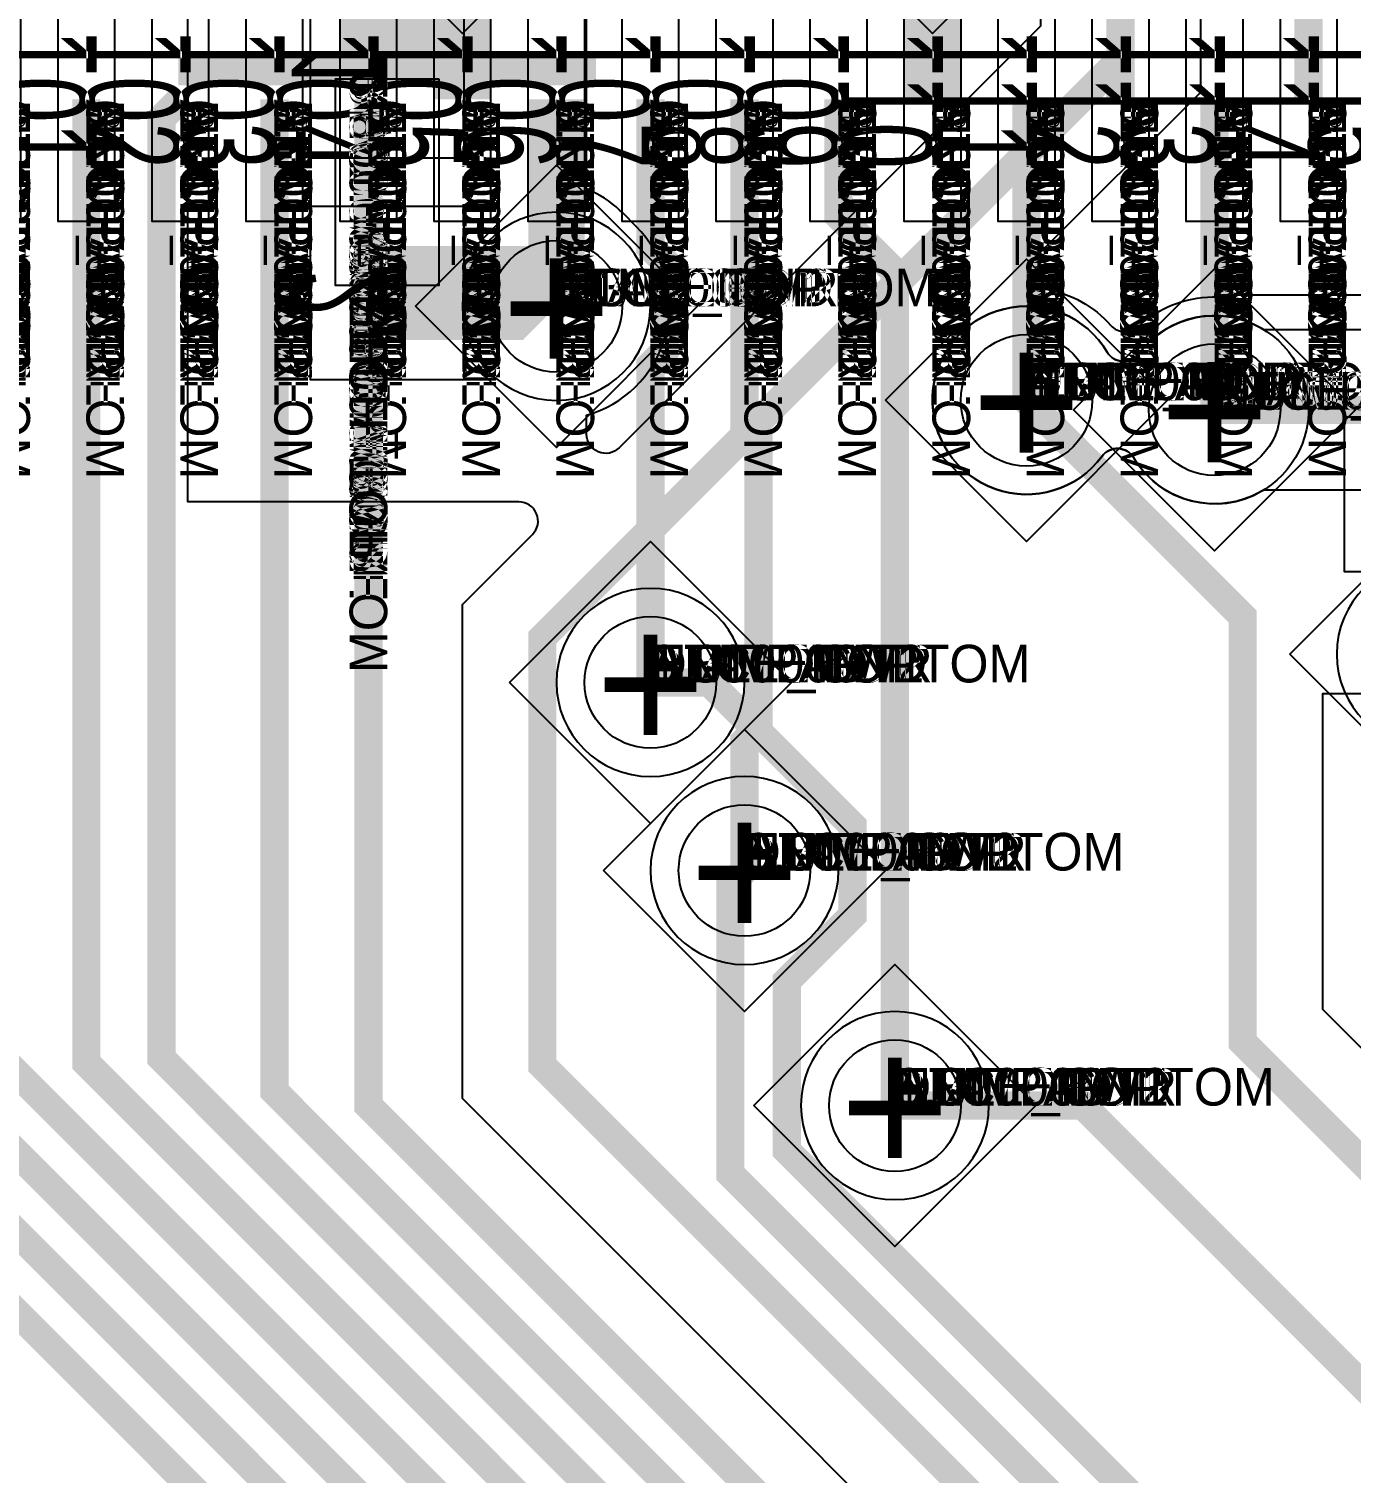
# Model space of a CAD drawing. Extents: x 0 to 323, y 0 to 320.
# Drawn here: x 105.59 to 112.63, y 34.6 to 42.27 of the extents above; entities that cross this region are included whole.
import ezdxf
from ezdxf.enums import TextEntityAlignment as Align

# ---------------------------------------------------------------- set-up
doc = ezdxf.new("R2010")
doc.units = 0
doc.header["$MEASUREMENT"] = 0
doc.layers.get('0').update_dxf_attribs({"linetype": 'CONTINUOUS'})
for name, color, linetype in [('CDN_FIGURES', 7, 'CONTINUOUS'), ('ETCH_BOTTOM', 7, 'CONTINUOUS'), ('ETCH_GND', 3, 'CONTINUOUS'), ('ETCH_INT1', 4, 'CONTINUOUS'), ('ETCH_INT2', 5, 'CONTINUOUS'), ('ETCH_PWR', 6, 'CONTINUOUS'), ('ETCH_TOP', 2, 'CONTINUOUS'), ('MANUFACTURING_NCLEGEND-1-6', 8, 'CONTINUOUS'), ('PACKAGE_GEOMETRY_ASSEMBLY_TOP', 11, 'CONTINUOUS'), ('PACKAGE_GEOMETRY_PIN_NUMBER', 9, 'CONTINUOUS')]:
    doc.layers.add(name, color=color, linetype=linetype)

# ---------------------------------------------------------------- blocks, each defined once
blk = doc.blocks.new('PAD_INFO')
for tag in ['SHAPE_TYPE', 'PAD_HEIGHT', 'PAD_LAYER', 'PAD_TYPE', 'PAD_WIDTH']:
    blk.add_attdef(tag, (0, 0), '', height=0.2)
at = {"flags": 2}
blk.add_attdef('CDN_TYPE', (0, 0), '', height=0.2, dxfattribs=at)
blk = doc.blocks.new('DRILL_INFO')
at = {"flags": 2}
blk.add_attdef('CDN_TYPE', (0, 0), '', height=0.2, dxfattribs=at)
for tag in ['FSHAPE', 'FCHAR', 'DRILL_HEIGHT', 'DIAMETER', 'PLATED', 'DRILL_WIDTH']:
    blk.add_attdef(tag, (0, 0), '', height=0.2)
blk = doc.blocks.new('VIA0700X0300')
at = {"layer": 'ETCH_BOTTOM'}
blk.add_circle((0, 0), 0.35, dxfattribs=at)
at = {"layer": 'ETCH_GND'}
blk.add_circle((0, 0), 0.35, dxfattribs=at)
at = {"layer": 'ETCH_INT1'}
blk.add_circle((0, 0), 0.35, dxfattribs=at)
at = {"layer": 'ETCH_INT2'}
blk.add_circle((0, 0), 0.35, dxfattribs=at)
at = {"layer": 'ETCH_PWR'}
blk.add_circle((0, 0), 0.35, dxfattribs=at)
at = {"layer": 'ETCH_TOP'}
blk.add_circle((0, 0), 0.35, dxfattribs=at)
ref = blk.add_blockref('PAD_INFO', (0, 0))
ref.add_attrib('PAD_LAYER', 'ETCH_TOP', (0, 0), dxfattribs={"height": 0.2})
ref.add_attrib('SHAPE_TYPE', 'NULL', (0, 0), dxfattribs={"height": 0.2})
ref.add_attrib('PAD_TYPE', 'ANTIPAD', (0, 0), dxfattribs={"height": 0.2})
ref.add_attrib('PAD_WIDTH', '0.000000', (0, 0), dxfattribs={"height": 0.2})
ref.add_attrib('PAD_HEIGHT', '0.000000', (0, 0), dxfattribs={"height": 0.2})
ref = blk.add_blockref('PAD_INFO', (0, 0))
ref.add_attrib('PAD_LAYER', 'ETCH_GND', (0, 0), dxfattribs={"height": 0.2})
ref.add_attrib('SHAPE_TYPE', 'NULL', (0, 0), dxfattribs={"height": 0.2})
ref.add_attrib('PAD_TYPE', 'ANTIPAD', (0, 0), dxfattribs={"height": 0.2})
ref.add_attrib('PAD_WIDTH', '0.000000', (0, 0), dxfattribs={"height": 0.2})
ref.add_attrib('PAD_HEIGHT', '0.000000', (0, 0), dxfattribs={"height": 0.2})
ref = blk.add_blockref('PAD_INFO', (0, 0))
ref.add_attrib('PAD_LAYER', 'ETCH_INT1', (0, 0), dxfattribs={"height": 0.2})
ref.add_attrib('SHAPE_TYPE', 'NULL', (0, 0), dxfattribs={"height": 0.2})
ref.add_attrib('PAD_TYPE', 'ANTIPAD', (0, 0), dxfattribs={"height": 0.2})
ref.add_attrib('PAD_WIDTH', '0.000000', (0, 0), dxfattribs={"height": 0.2})
ref.add_attrib('PAD_HEIGHT', '0.000000', (0, 0), dxfattribs={"height": 0.2})
ref = blk.add_blockref('PAD_INFO', (0, 0))
ref.add_attrib('PAD_LAYER', 'ETCH_INT2', (0, 0), dxfattribs={"height": 0.2})
ref.add_attrib('SHAPE_TYPE', 'NULL', (0, 0), dxfattribs={"height": 0.2})
ref.add_attrib('PAD_TYPE', 'ANTIPAD', (0, 0), dxfattribs={"height": 0.2})
ref.add_attrib('PAD_WIDTH', '0.000000', (0, 0), dxfattribs={"height": 0.2})
ref.add_attrib('PAD_HEIGHT', '0.000000', (0, 0), dxfattribs={"height": 0.2})
ref = blk.add_blockref('PAD_INFO', (0, 0))
ref.add_attrib('PAD_LAYER', 'ETCH_PWR', (0, 0), dxfattribs={"height": 0.2})
ref.add_attrib('SHAPE_TYPE', 'NULL', (0, 0), dxfattribs={"height": 0.2})
ref.add_attrib('PAD_TYPE', 'ANTIPAD', (0, 0), dxfattribs={"height": 0.2})
ref.add_attrib('PAD_WIDTH', '0.000000', (0, 0), dxfattribs={"height": 0.2})
ref.add_attrib('PAD_HEIGHT', '0.000000', (0, 0), dxfattribs={"height": 0.2})
ref = blk.add_blockref('PAD_INFO', (0, 0))
ref.add_attrib('PAD_LAYER', 'ETCH_BOTTOM', (0, 0), dxfattribs={"height": 0.2})
ref.add_attrib('SHAPE_TYPE', 'NULL', (0, 0), dxfattribs={"height": 0.2})
ref.add_attrib('PAD_TYPE', 'ANTIPAD', (0, 0), dxfattribs={"height": 0.2})
ref.add_attrib('PAD_WIDTH', '0.000000', (0, 0), dxfattribs={"height": 0.2})
ref.add_attrib('PAD_HEIGHT', '0.000000', (0, 0), dxfattribs={"height": 0.2})
ref = blk.add_blockref('PAD_INFO', (0, 0))
ref.add_attrib('PAD_LAYER', 'ETCH_TOP', (0, 0), dxfattribs={"height": 0.2})
ref.add_attrib('SHAPE_TYPE', 'NULL', (0, 0), dxfattribs={"height": 0.2})
ref.add_attrib('PAD_TYPE', 'THERMAL', (0, 0), dxfattribs={"height": 0.2})
ref.add_attrib('PAD_WIDTH', '0.000000', (0, 0), dxfattribs={"height": 0.2})
ref.add_attrib('PAD_HEIGHT', '0.000000', (0, 0), dxfattribs={"height": 0.2})
ref = blk.add_blockref('PAD_INFO', (0, 0))
ref.add_attrib('PAD_LAYER', 'ETCH_GND', (0, 0), dxfattribs={"height": 0.2})
ref.add_attrib('SHAPE_TYPE', 'NULL', (0, 0), dxfattribs={"height": 0.2})
ref.add_attrib('PAD_TYPE', 'THERMAL', (0, 0), dxfattribs={"height": 0.2})
ref.add_attrib('PAD_WIDTH', '0.000000', (0, 0), dxfattribs={"height": 0.2})
ref.add_attrib('PAD_HEIGHT', '0.000000', (0, 0), dxfattribs={"height": 0.2})
ref = blk.add_blockref('PAD_INFO', (0, 0))
ref.add_attrib('PAD_LAYER', 'ETCH_INT1', (0, 0), dxfattribs={"height": 0.2})
ref.add_attrib('SHAPE_TYPE', 'NULL', (0, 0), dxfattribs={"height": 0.2})
ref.add_attrib('PAD_TYPE', 'THERMAL', (0, 0), dxfattribs={"height": 0.2})
ref.add_attrib('PAD_WIDTH', '0.000000', (0, 0), dxfattribs={"height": 0.2})
ref.add_attrib('PAD_HEIGHT', '0.000000', (0, 0), dxfattribs={"height": 0.2})
ref = blk.add_blockref('PAD_INFO', (0, 0))
ref.add_attrib('PAD_LAYER', 'ETCH_INT2', (0, 0), dxfattribs={"height": 0.2})
ref.add_attrib('SHAPE_TYPE', 'NULL', (0, 0), dxfattribs={"height": 0.2})
ref.add_attrib('PAD_TYPE', 'THERMAL', (0, 0), dxfattribs={"height": 0.2})
ref.add_attrib('PAD_WIDTH', '0.000000', (0, 0), dxfattribs={"height": 0.2})
ref.add_attrib('PAD_HEIGHT', '0.000000', (0, 0), dxfattribs={"height": 0.2})
ref = blk.add_blockref('PAD_INFO', (0, 0))
ref.add_attrib('PAD_LAYER', 'ETCH_PWR', (0, 0), dxfattribs={"height": 0.2})
ref.add_attrib('SHAPE_TYPE', 'NULL', (0, 0), dxfattribs={"height": 0.2})
ref.add_attrib('PAD_TYPE', 'THERMAL', (0, 0), dxfattribs={"height": 0.2})
ref.add_attrib('PAD_WIDTH', '0.000000', (0, 0), dxfattribs={"height": 0.2})
ref.add_attrib('PAD_HEIGHT', '0.000000', (0, 0), dxfattribs={"height": 0.2})
ref = blk.add_blockref('PAD_INFO', (0, 0))
ref.add_attrib('PAD_LAYER', 'ETCH_BOTTOM', (0, 0), dxfattribs={"height": 0.2})
ref.add_attrib('SHAPE_TYPE', 'NULL', (0, 0), dxfattribs={"height": 0.2})
ref.add_attrib('PAD_TYPE', 'THERMAL', (0, 0), dxfattribs={"height": 0.2})
ref.add_attrib('PAD_WIDTH', '0.000000', (0, 0), dxfattribs={"height": 0.2})
ref.add_attrib('PAD_HEIGHT', '0.000000', (0, 0), dxfattribs={"height": 0.2})
ref = blk.add_blockref('PAD_INFO', (0, 0))
ref.add_attrib('PAD_LAYER', 'ETCH_TOP', (0, 0), dxfattribs={"height": 0.2})
ref.add_attrib('SHAPE_TYPE', 'CIRCLE', (0, 0), dxfattribs={"height": 0.2})
ref.add_attrib('PAD_TYPE', 'REGULAR', (0, 0), dxfattribs={"height": 0.2})
ref.add_attrib('PAD_WIDTH', '0.700000', (0, 0), dxfattribs={"height": 0.2})
ref.add_attrib('PAD_HEIGHT', '0.700000', (0, 0), dxfattribs={"height": 0.2})
ref = blk.add_blockref('PAD_INFO', (0, 0))
ref.add_attrib('PAD_LAYER', 'ETCH_GND', (0, 0), dxfattribs={"height": 0.2})
ref.add_attrib('SHAPE_TYPE', 'CIRCLE', (0, 0), dxfattribs={"height": 0.2})
ref.add_attrib('PAD_TYPE', 'REGULAR', (0, 0), dxfattribs={"height": 0.2})
ref.add_attrib('PAD_WIDTH', '0.700000', (0, 0), dxfattribs={"height": 0.2})
ref.add_attrib('PAD_HEIGHT', '0.700000', (0, 0), dxfattribs={"height": 0.2})
ref = blk.add_blockref('PAD_INFO', (0, 0))
ref.add_attrib('PAD_LAYER', 'ETCH_INT1', (0, 0), dxfattribs={"height": 0.2})
ref.add_attrib('SHAPE_TYPE', 'CIRCLE', (0, 0), dxfattribs={"height": 0.2})
ref.add_attrib('PAD_TYPE', 'REGULAR', (0, 0), dxfattribs={"height": 0.2})
ref.add_attrib('PAD_WIDTH', '0.700000', (0, 0), dxfattribs={"height": 0.2})
ref.add_attrib('PAD_HEIGHT', '0.700000', (0, 0), dxfattribs={"height": 0.2})
ref = blk.add_blockref('PAD_INFO', (0, 0))
ref.add_attrib('PAD_LAYER', 'ETCH_INT2', (0, 0), dxfattribs={"height": 0.2})
ref.add_attrib('SHAPE_TYPE', 'CIRCLE', (0, 0), dxfattribs={"height": 0.2})
ref.add_attrib('PAD_TYPE', 'REGULAR', (0, 0), dxfattribs={"height": 0.2})
ref.add_attrib('PAD_WIDTH', '0.700000', (0, 0), dxfattribs={"height": 0.2})
ref.add_attrib('PAD_HEIGHT', '0.700000', (0, 0), dxfattribs={"height": 0.2})
ref = blk.add_blockref('PAD_INFO', (0, 0))
ref.add_attrib('PAD_LAYER', 'ETCH_PWR', (0, 0), dxfattribs={"height": 0.2})
ref.add_attrib('SHAPE_TYPE', 'CIRCLE', (0, 0), dxfattribs={"height": 0.2})
ref.add_attrib('PAD_TYPE', 'REGULAR', (0, 0), dxfattribs={"height": 0.2})
ref.add_attrib('PAD_WIDTH', '0.700000', (0, 0), dxfattribs={"height": 0.2})
ref.add_attrib('PAD_HEIGHT', '0.700000', (0, 0), dxfattribs={"height": 0.2})
ref = blk.add_blockref('PAD_INFO', (0, 0))
ref.add_attrib('PAD_LAYER', 'ETCH_BOTTOM', (0, 0), dxfattribs={"height": 0.2})
ref.add_attrib('SHAPE_TYPE', 'CIRCLE', (0, 0), dxfattribs={"height": 0.2})
ref.add_attrib('PAD_TYPE', 'REGULAR', (0, 0), dxfattribs={"height": 0.2})
ref.add_attrib('PAD_WIDTH', '0.700000', (0, 0), dxfattribs={"height": 0.2})
ref.add_attrib('PAD_HEIGHT', '0.700000', (0, 0), dxfattribs={"height": 0.2})
ref = blk.add_blockref('DRILL_INFO', (0, 0))
ref.add_attrib('DIAMETER', '0.300000', (0, 0), dxfattribs={"height": 0.2})
ref.add_attrib('PLATED', 'PLATED', (0, 0), dxfattribs={"height": 0.2})
ref.add_attrib('FSHAPE', 'DIAMOND', (0, 0), dxfattribs={"height": 0.2})
ref.add_attrib('FCHAR', '+', (0, 0), dxfattribs={"height": 0.2})
ref.add_attrib('DRILL_WIDTH', '1.500000', (0, 0), dxfattribs={"height": 0.2})
ref.add_attrib('DRILL_HEIGHT', '1.500000', (0, 0), dxfattribs={"height": 0.2})
for tag in ['CDN_TYPE', 'PIN']:
    blk.add_attdef(tag, (0, 0), '', height=0.2)
at = {"flags": 2}
for tag in ['PSTKNAME', 'BBV']:
    blk.add_attdef(tag, (0, 0), '', height=0.2, dxfattribs=at)
blk = doc.blocks.new('FIGURE_DIAMOND')
at = {"layer": 'CDN_FIGURES'}
blk.add_lwpolyline([(-0.5, 0), (0, 0.5), (0.5, 0), (0, -0.5)], close=True, dxfattribs=at)
blk = doc.blocks.new('RC1300X0300TS')
at = {"layer": 'ETCH_TOP'}
blk.add_lwpolyline([(-0.65, -0.15), (-0.65, 0.15), (0.65, 0.15), (0.65, -0.15)], close=True, dxfattribs=at)
ref = blk.add_blockref('PAD_INFO', (0, 0))
ref.add_attrib('PAD_LAYER', 'ETCH_TOP', (0, 0), dxfattribs={"height": 0.2})
ref.add_attrib('SHAPE_TYPE', 'NULL', (0, 0), dxfattribs={"height": 0.2})
ref.add_attrib('PAD_TYPE', 'ANTIPAD', (0, 0), dxfattribs={"height": 0.2})
ref.add_attrib('PAD_WIDTH', '0.000000', (0, 0), dxfattribs={"height": 0.2})
ref.add_attrib('PAD_HEIGHT', '0.000000', (0, 0), dxfattribs={"height": 0.2})
ref = blk.add_blockref('PAD_INFO', (0, 0))
ref.add_attrib('PAD_LAYER', 'ETCH_GND', (0, 0), dxfattribs={"height": 0.2})
ref.add_attrib('SHAPE_TYPE', 'NULL', (0, 0), dxfattribs={"height": 0.2})
ref.add_attrib('PAD_TYPE', 'ANTIPAD', (0, 0), dxfattribs={"height": 0.2})
ref.add_attrib('PAD_WIDTH', '0.000000', (0, 0), dxfattribs={"height": 0.2})
ref.add_attrib('PAD_HEIGHT', '0.000000', (0, 0), dxfattribs={"height": 0.2})
ref = blk.add_blockref('PAD_INFO', (0, 0))
ref.add_attrib('PAD_LAYER', 'ETCH_INT1', (0, 0), dxfattribs={"height": 0.2})
ref.add_attrib('SHAPE_TYPE', 'NULL', (0, 0), dxfattribs={"height": 0.2})
ref.add_attrib('PAD_TYPE', 'ANTIPAD', (0, 0), dxfattribs={"height": 0.2})
ref.add_attrib('PAD_WIDTH', '0.000000', (0, 0), dxfattribs={"height": 0.2})
ref.add_attrib('PAD_HEIGHT', '0.000000', (0, 0), dxfattribs={"height": 0.2})
ref = blk.add_blockref('PAD_INFO', (0, 0))
ref.add_attrib('PAD_LAYER', 'ETCH_INT2', (0, 0), dxfattribs={"height": 0.2})
ref.add_attrib('SHAPE_TYPE', 'NULL', (0, 0), dxfattribs={"height": 0.2})
ref.add_attrib('PAD_TYPE', 'ANTIPAD', (0, 0), dxfattribs={"height": 0.2})
ref.add_attrib('PAD_WIDTH', '0.000000', (0, 0), dxfattribs={"height": 0.2})
ref.add_attrib('PAD_HEIGHT', '0.000000', (0, 0), dxfattribs={"height": 0.2})
ref = blk.add_blockref('PAD_INFO', (0, 0))
ref.add_attrib('PAD_LAYER', 'ETCH_PWR', (0, 0), dxfattribs={"height": 0.2})
ref.add_attrib('SHAPE_TYPE', 'NULL', (0, 0), dxfattribs={"height": 0.2})
ref.add_attrib('PAD_TYPE', 'ANTIPAD', (0, 0), dxfattribs={"height": 0.2})
ref.add_attrib('PAD_WIDTH', '0.000000', (0, 0), dxfattribs={"height": 0.2})
ref.add_attrib('PAD_HEIGHT', '0.000000', (0, 0), dxfattribs={"height": 0.2})
ref = blk.add_blockref('PAD_INFO', (0, 0))
ref.add_attrib('PAD_LAYER', 'ETCH_BOTTOM', (0, 0), dxfattribs={"height": 0.2})
ref.add_attrib('SHAPE_TYPE', 'NULL', (0, 0), dxfattribs={"height": 0.2})
ref.add_attrib('PAD_TYPE', 'ANTIPAD', (0, 0), dxfattribs={"height": 0.2})
ref.add_attrib('PAD_WIDTH', '0.000000', (0, 0), dxfattribs={"height": 0.2})
ref.add_attrib('PAD_HEIGHT', '0.000000', (0, 0), dxfattribs={"height": 0.2})
ref = blk.add_blockref('PAD_INFO', (0, 0))
ref.add_attrib('PAD_LAYER', 'ETCH_TOP', (0, 0), dxfattribs={"height": 0.2})
ref.add_attrib('SHAPE_TYPE', 'NULL', (0, 0), dxfattribs={"height": 0.2})
ref.add_attrib('PAD_TYPE', 'THERMAL', (0, 0), dxfattribs={"height": 0.2})
ref.add_attrib('PAD_WIDTH', '0.000000', (0, 0), dxfattribs={"height": 0.2})
ref.add_attrib('PAD_HEIGHT', '0.000000', (0, 0), dxfattribs={"height": 0.2})
ref = blk.add_blockref('PAD_INFO', (0, 0))
ref.add_attrib('PAD_LAYER', 'ETCH_GND', (0, 0), dxfattribs={"height": 0.2})
ref.add_attrib('SHAPE_TYPE', 'NULL', (0, 0), dxfattribs={"height": 0.2})
ref.add_attrib('PAD_TYPE', 'THERMAL', (0, 0), dxfattribs={"height": 0.2})
ref.add_attrib('PAD_WIDTH', '0.000000', (0, 0), dxfattribs={"height": 0.2})
ref.add_attrib('PAD_HEIGHT', '0.000000', (0, 0), dxfattribs={"height": 0.2})
ref = blk.add_blockref('PAD_INFO', (0, 0))
ref.add_attrib('PAD_LAYER', 'ETCH_INT1', (0, 0), dxfattribs={"height": 0.2})
ref.add_attrib('SHAPE_TYPE', 'NULL', (0, 0), dxfattribs={"height": 0.2})
ref.add_attrib('PAD_TYPE', 'THERMAL', (0, 0), dxfattribs={"height": 0.2})
ref.add_attrib('PAD_WIDTH', '0.000000', (0, 0), dxfattribs={"height": 0.2})
ref.add_attrib('PAD_HEIGHT', '0.000000', (0, 0), dxfattribs={"height": 0.2})
ref = blk.add_blockref('PAD_INFO', (0, 0))
ref.add_attrib('PAD_LAYER', 'ETCH_INT2', (0, 0), dxfattribs={"height": 0.2})
ref.add_attrib('SHAPE_TYPE', 'NULL', (0, 0), dxfattribs={"height": 0.2})
ref.add_attrib('PAD_TYPE', 'THERMAL', (0, 0), dxfattribs={"height": 0.2})
ref.add_attrib('PAD_WIDTH', '0.000000', (0, 0), dxfattribs={"height": 0.2})
ref.add_attrib('PAD_HEIGHT', '0.000000', (0, 0), dxfattribs={"height": 0.2})
ref = blk.add_blockref('PAD_INFO', (0, 0))
ref.add_attrib('PAD_LAYER', 'ETCH_PWR', (0, 0), dxfattribs={"height": 0.2})
ref.add_attrib('SHAPE_TYPE', 'NULL', (0, 0), dxfattribs={"height": 0.2})
ref.add_attrib('PAD_TYPE', 'THERMAL', (0, 0), dxfattribs={"height": 0.2})
ref.add_attrib('PAD_WIDTH', '0.000000', (0, 0), dxfattribs={"height": 0.2})
ref.add_attrib('PAD_HEIGHT', '0.000000', (0, 0), dxfattribs={"height": 0.2})
ref = blk.add_blockref('PAD_INFO', (0, 0))
ref.add_attrib('PAD_LAYER', 'ETCH_BOTTOM', (0, 0), dxfattribs={"height": 0.2})
ref.add_attrib('SHAPE_TYPE', 'NULL', (0, 0), dxfattribs={"height": 0.2})
ref.add_attrib('PAD_TYPE', 'THERMAL', (0, 0), dxfattribs={"height": 0.2})
ref.add_attrib('PAD_WIDTH', '0.000000', (0, 0), dxfattribs={"height": 0.2})
ref.add_attrib('PAD_HEIGHT', '0.000000', (0, 0), dxfattribs={"height": 0.2})
ref = blk.add_blockref('PAD_INFO', (0, 0))
ref.add_attrib('PAD_LAYER', 'ETCH_TOP', (0, 0), dxfattribs={"height": 0.2})
ref.add_attrib('SHAPE_TYPE', 'RECTANGLE', (0, 0), dxfattribs={"height": 0.2})
ref.add_attrib('PAD_TYPE', 'REGULAR', (0, 0), dxfattribs={"height": 0.2})
ref.add_attrib('PAD_WIDTH', '1.300000', (0, 0), dxfattribs={"height": 0.2})
ref.add_attrib('PAD_HEIGHT', '0.300000', (0, 0), dxfattribs={"height": 0.2})
ref = blk.add_blockref('PAD_INFO', (0, 0))
ref.add_attrib('PAD_LAYER', 'ETCH_GND', (0, 0), dxfattribs={"height": 0.2})
ref.add_attrib('SHAPE_TYPE', 'NULL', (0, 0), dxfattribs={"height": 0.2})
ref.add_attrib('PAD_TYPE', 'REGULAR', (0, 0), dxfattribs={"height": 0.2})
ref.add_attrib('PAD_WIDTH', '0.000000', (0, 0), dxfattribs={"height": 0.2})
ref.add_attrib('PAD_HEIGHT', '0.000000', (0, 0), dxfattribs={"height": 0.2})
ref = blk.add_blockref('PAD_INFO', (0, 0))
ref.add_attrib('PAD_LAYER', 'ETCH_INT1', (0, 0), dxfattribs={"height": 0.2})
ref.add_attrib('SHAPE_TYPE', 'NULL', (0, 0), dxfattribs={"height": 0.2})
ref.add_attrib('PAD_TYPE', 'REGULAR', (0, 0), dxfattribs={"height": 0.2})
ref.add_attrib('PAD_WIDTH', '0.000000', (0, 0), dxfattribs={"height": 0.2})
ref.add_attrib('PAD_HEIGHT', '0.000000', (0, 0), dxfattribs={"height": 0.2})
ref = blk.add_blockref('PAD_INFO', (0, 0))
ref.add_attrib('PAD_LAYER', 'ETCH_INT2', (0, 0), dxfattribs={"height": 0.2})
ref.add_attrib('SHAPE_TYPE', 'NULL', (0, 0), dxfattribs={"height": 0.2})
ref.add_attrib('PAD_TYPE', 'REGULAR', (0, 0), dxfattribs={"height": 0.2})
ref.add_attrib('PAD_WIDTH', '0.000000', (0, 0), dxfattribs={"height": 0.2})
ref.add_attrib('PAD_HEIGHT', '0.000000', (0, 0), dxfattribs={"height": 0.2})
ref = blk.add_blockref('PAD_INFO', (0, 0))
ref.add_attrib('PAD_LAYER', 'ETCH_PWR', (0, 0), dxfattribs={"height": 0.2})
ref.add_attrib('SHAPE_TYPE', 'NULL', (0, 0), dxfattribs={"height": 0.2})
ref.add_attrib('PAD_TYPE', 'REGULAR', (0, 0), dxfattribs={"height": 0.2})
ref.add_attrib('PAD_WIDTH', '0.000000', (0, 0), dxfattribs={"height": 0.2})
ref.add_attrib('PAD_HEIGHT', '0.000000', (0, 0), dxfattribs={"height": 0.2})
ref = blk.add_blockref('PAD_INFO', (0, 0))
ref.add_attrib('PAD_LAYER', 'ETCH_BOTTOM', (0, 0), dxfattribs={"height": 0.2})
ref.add_attrib('SHAPE_TYPE', 'NULL', (0, 0), dxfattribs={"height": 0.2})
ref.add_attrib('PAD_TYPE', 'REGULAR', (0, 0), dxfattribs={"height": 0.2})
ref.add_attrib('PAD_WIDTH', '0.000000', (0, 0), dxfattribs={"height": 0.2})
ref.add_attrib('PAD_HEIGHT', '0.000000', (0, 0), dxfattribs={"height": 0.2})
ref = blk.add_blockref('DRILL_INFO', (0, 0))
ref.add_attrib('DIAMETER', '0.000000', (0, 0), dxfattribs={"height": 0.2})
ref.add_attrib('PLATED', 'PLATED', (0, 0), dxfattribs={"height": 0.2})
ref.add_attrib('FSHAPE', 'NULL', (0, 0), dxfattribs={"height": 0.2})
ref.add_attrib('DRILL_WIDTH', '0.000000', (0, 0), dxfattribs={"height": 0.2})
ref.add_attrib('DRILL_HEIGHT', '0.000000', (0, 0), dxfattribs={"height": 0.2})
for tag in ['CDN_TYPE', 'PIN']:
    blk.add_attdef(tag, (0, 0), '', height=0.2)
at = {"flags": 2}
for tag in ['PSTKNAME', 'BBV']:
    blk.add_attdef(tag, (0, 0), '', height=0.2, dxfattribs=at)
blk = doc.blocks.new('LQFP176')
at = {"layer": 'ETCH_TOP'}
for p in [(12.7, 2.25), (12.7, 1.75), (12.7, 1.25), (12.7, 0.75), (12.7, 0.25), (12.7, -0.25), (12.7, -0.75), (12.7, -1.25), (12.7, -1.75), (12.7, -2.25), (12.7, -2.75), (12.7, -3.25), (12.7, -3.75), (12.7, -4.25), (12.7, -4.75)]:
    blk.add_blockref('RC1300X0300TS', p, dxfattribs=at)
at = {"flags": 2}
for tag in ['SYMBOL_TYPE', 'CDN_TYPE', 'REFDES']:
    blk.add_attdef(tag, (0, 0), '', height=0.2, dxfattribs=at)
blk = doc.blocks.new('RC0920X0820TS')
at = {"layer": 'ETCH_TOP'}
blk.add_lwpolyline([(-0.46, -0.41), (-0.46, 0.41), (0.46, 0.41), (0.46, -0.41)], close=True, dxfattribs=at)
ref = blk.add_blockref('PAD_INFO', (0, 0))
ref.add_attrib('PAD_LAYER', 'ETCH_TOP', (0, 0), dxfattribs={"height": 0.2})
ref.add_attrib('SHAPE_TYPE', 'NULL', (0, 0), dxfattribs={"height": 0.2})
ref.add_attrib('PAD_TYPE', 'ANTIPAD', (0, 0), dxfattribs={"height": 0.2})
ref.add_attrib('PAD_WIDTH', '0.000000', (0, 0), dxfattribs={"height": 0.2})
ref.add_attrib('PAD_HEIGHT', '0.000000', (0, 0), dxfattribs={"height": 0.2})
ref = blk.add_blockref('PAD_INFO', (0, 0))
ref.add_attrib('PAD_LAYER', 'ETCH_GND', (0, 0), dxfattribs={"height": 0.2})
ref.add_attrib('SHAPE_TYPE', 'NULL', (0, 0), dxfattribs={"height": 0.2})
ref.add_attrib('PAD_TYPE', 'ANTIPAD', (0, 0), dxfattribs={"height": 0.2})
ref.add_attrib('PAD_WIDTH', '0.000000', (0, 0), dxfattribs={"height": 0.2})
ref.add_attrib('PAD_HEIGHT', '0.000000', (0, 0), dxfattribs={"height": 0.2})
ref = blk.add_blockref('PAD_INFO', (0, 0))
ref.add_attrib('PAD_LAYER', 'ETCH_INT1', (0, 0), dxfattribs={"height": 0.2})
ref.add_attrib('SHAPE_TYPE', 'NULL', (0, 0), dxfattribs={"height": 0.2})
ref.add_attrib('PAD_TYPE', 'ANTIPAD', (0, 0), dxfattribs={"height": 0.2})
ref.add_attrib('PAD_WIDTH', '0.000000', (0, 0), dxfattribs={"height": 0.2})
ref.add_attrib('PAD_HEIGHT', '0.000000', (0, 0), dxfattribs={"height": 0.2})
ref = blk.add_blockref('PAD_INFO', (0, 0))
ref.add_attrib('PAD_LAYER', 'ETCH_INT2', (0, 0), dxfattribs={"height": 0.2})
ref.add_attrib('SHAPE_TYPE', 'NULL', (0, 0), dxfattribs={"height": 0.2})
ref.add_attrib('PAD_TYPE', 'ANTIPAD', (0, 0), dxfattribs={"height": 0.2})
ref.add_attrib('PAD_WIDTH', '0.000000', (0, 0), dxfattribs={"height": 0.2})
ref.add_attrib('PAD_HEIGHT', '0.000000', (0, 0), dxfattribs={"height": 0.2})
ref = blk.add_blockref('PAD_INFO', (0, 0))
ref.add_attrib('PAD_LAYER', 'ETCH_PWR', (0, 0), dxfattribs={"height": 0.2})
ref.add_attrib('SHAPE_TYPE', 'NULL', (0, 0), dxfattribs={"height": 0.2})
ref.add_attrib('PAD_TYPE', 'ANTIPAD', (0, 0), dxfattribs={"height": 0.2})
ref.add_attrib('PAD_WIDTH', '0.000000', (0, 0), dxfattribs={"height": 0.2})
ref.add_attrib('PAD_HEIGHT', '0.000000', (0, 0), dxfattribs={"height": 0.2})
ref = blk.add_blockref('PAD_INFO', (0, 0))
ref.add_attrib('PAD_LAYER', 'ETCH_BOTTOM', (0, 0), dxfattribs={"height": 0.2})
ref.add_attrib('SHAPE_TYPE', 'NULL', (0, 0), dxfattribs={"height": 0.2})
ref.add_attrib('PAD_TYPE', 'ANTIPAD', (0, 0), dxfattribs={"height": 0.2})
ref.add_attrib('PAD_WIDTH', '0.000000', (0, 0), dxfattribs={"height": 0.2})
ref.add_attrib('PAD_HEIGHT', '0.000000', (0, 0), dxfattribs={"height": 0.2})
ref = blk.add_blockref('PAD_INFO', (0, 0))
ref.add_attrib('PAD_LAYER', 'ETCH_TOP', (0, 0), dxfattribs={"height": 0.2})
ref.add_attrib('SHAPE_TYPE', 'NULL', (0, 0), dxfattribs={"height": 0.2})
ref.add_attrib('PAD_TYPE', 'THERMAL', (0, 0), dxfattribs={"height": 0.2})
ref.add_attrib('PAD_WIDTH', '0.000000', (0, 0), dxfattribs={"height": 0.2})
ref.add_attrib('PAD_HEIGHT', '0.000000', (0, 0), dxfattribs={"height": 0.2})
ref = blk.add_blockref('PAD_INFO', (0, 0))
ref.add_attrib('PAD_LAYER', 'ETCH_GND', (0, 0), dxfattribs={"height": 0.2})
ref.add_attrib('SHAPE_TYPE', 'NULL', (0, 0), dxfattribs={"height": 0.2})
ref.add_attrib('PAD_TYPE', 'THERMAL', (0, 0), dxfattribs={"height": 0.2})
ref.add_attrib('PAD_WIDTH', '0.000000', (0, 0), dxfattribs={"height": 0.2})
ref.add_attrib('PAD_HEIGHT', '0.000000', (0, 0), dxfattribs={"height": 0.2})
ref = blk.add_blockref('PAD_INFO', (0, 0))
ref.add_attrib('PAD_LAYER', 'ETCH_INT1', (0, 0), dxfattribs={"height": 0.2})
ref.add_attrib('SHAPE_TYPE', 'NULL', (0, 0), dxfattribs={"height": 0.2})
ref.add_attrib('PAD_TYPE', 'THERMAL', (0, 0), dxfattribs={"height": 0.2})
ref.add_attrib('PAD_WIDTH', '0.000000', (0, 0), dxfattribs={"height": 0.2})
ref.add_attrib('PAD_HEIGHT', '0.000000', (0, 0), dxfattribs={"height": 0.2})
ref = blk.add_blockref('PAD_INFO', (0, 0))
ref.add_attrib('PAD_LAYER', 'ETCH_INT2', (0, 0), dxfattribs={"height": 0.2})
ref.add_attrib('SHAPE_TYPE', 'NULL', (0, 0), dxfattribs={"height": 0.2})
ref.add_attrib('PAD_TYPE', 'THERMAL', (0, 0), dxfattribs={"height": 0.2})
ref.add_attrib('PAD_WIDTH', '0.000000', (0, 0), dxfattribs={"height": 0.2})
ref.add_attrib('PAD_HEIGHT', '0.000000', (0, 0), dxfattribs={"height": 0.2})
ref = blk.add_blockref('PAD_INFO', (0, 0))
ref.add_attrib('PAD_LAYER', 'ETCH_PWR', (0, 0), dxfattribs={"height": 0.2})
ref.add_attrib('SHAPE_TYPE', 'NULL', (0, 0), dxfattribs={"height": 0.2})
ref.add_attrib('PAD_TYPE', 'THERMAL', (0, 0), dxfattribs={"height": 0.2})
ref.add_attrib('PAD_WIDTH', '0.000000', (0, 0), dxfattribs={"height": 0.2})
ref.add_attrib('PAD_HEIGHT', '0.000000', (0, 0), dxfattribs={"height": 0.2})
ref = blk.add_blockref('PAD_INFO', (0, 0))
ref.add_attrib('PAD_LAYER', 'ETCH_BOTTOM', (0, 0), dxfattribs={"height": 0.2})
ref.add_attrib('SHAPE_TYPE', 'NULL', (0, 0), dxfattribs={"height": 0.2})
ref.add_attrib('PAD_TYPE', 'THERMAL', (0, 0), dxfattribs={"height": 0.2})
ref.add_attrib('PAD_WIDTH', '0.000000', (0, 0), dxfattribs={"height": 0.2})
ref.add_attrib('PAD_HEIGHT', '0.000000', (0, 0), dxfattribs={"height": 0.2})
ref = blk.add_blockref('PAD_INFO', (0, 0))
ref.add_attrib('PAD_LAYER', 'ETCH_TOP', (0, 0), dxfattribs={"height": 0.2})
ref.add_attrib('SHAPE_TYPE', 'RECTANGLE', (0, 0), dxfattribs={"height": 0.2})
ref.add_attrib('PAD_TYPE', 'REGULAR', (0, 0), dxfattribs={"height": 0.2})
ref.add_attrib('PAD_WIDTH', '0.920000', (0, 0), dxfattribs={"height": 0.2})
ref.add_attrib('PAD_HEIGHT', '0.820000', (0, 0), dxfattribs={"height": 0.2})
ref = blk.add_blockref('PAD_INFO', (0, 0))
ref.add_attrib('PAD_LAYER', 'ETCH_GND', (0, 0), dxfattribs={"height": 0.2})
ref.add_attrib('SHAPE_TYPE', 'NULL', (0, 0), dxfattribs={"height": 0.2})
ref.add_attrib('PAD_TYPE', 'REGULAR', (0, 0), dxfattribs={"height": 0.2})
ref.add_attrib('PAD_WIDTH', '0.000000', (0, 0), dxfattribs={"height": 0.2})
ref.add_attrib('PAD_HEIGHT', '0.000000', (0, 0), dxfattribs={"height": 0.2})
ref = blk.add_blockref('PAD_INFO', (0, 0))
ref.add_attrib('PAD_LAYER', 'ETCH_INT1', (0, 0), dxfattribs={"height": 0.2})
ref.add_attrib('SHAPE_TYPE', 'NULL', (0, 0), dxfattribs={"height": 0.2})
ref.add_attrib('PAD_TYPE', 'REGULAR', (0, 0), dxfattribs={"height": 0.2})
ref.add_attrib('PAD_WIDTH', '0.000000', (0, 0), dxfattribs={"height": 0.2})
ref.add_attrib('PAD_HEIGHT', '0.000000', (0, 0), dxfattribs={"height": 0.2})
ref = blk.add_blockref('PAD_INFO', (0, 0))
ref.add_attrib('PAD_LAYER', 'ETCH_INT2', (0, 0), dxfattribs={"height": 0.2})
ref.add_attrib('SHAPE_TYPE', 'NULL', (0, 0), dxfattribs={"height": 0.2})
ref.add_attrib('PAD_TYPE', 'REGULAR', (0, 0), dxfattribs={"height": 0.2})
ref.add_attrib('PAD_WIDTH', '0.000000', (0, 0), dxfattribs={"height": 0.2})
ref.add_attrib('PAD_HEIGHT', '0.000000', (0, 0), dxfattribs={"height": 0.2})
ref = blk.add_blockref('PAD_INFO', (0, 0))
ref.add_attrib('PAD_LAYER', 'ETCH_PWR', (0, 0), dxfattribs={"height": 0.2})
ref.add_attrib('SHAPE_TYPE', 'NULL', (0, 0), dxfattribs={"height": 0.2})
ref.add_attrib('PAD_TYPE', 'REGULAR', (0, 0), dxfattribs={"height": 0.2})
ref.add_attrib('PAD_WIDTH', '0.000000', (0, 0), dxfattribs={"height": 0.2})
ref.add_attrib('PAD_HEIGHT', '0.000000', (0, 0), dxfattribs={"height": 0.2})
ref = blk.add_blockref('PAD_INFO', (0, 0))
ref.add_attrib('PAD_LAYER', 'ETCH_BOTTOM', (0, 0), dxfattribs={"height": 0.2})
ref.add_attrib('SHAPE_TYPE', 'NULL', (0, 0), dxfattribs={"height": 0.2})
ref.add_attrib('PAD_TYPE', 'REGULAR', (0, 0), dxfattribs={"height": 0.2})
ref.add_attrib('PAD_WIDTH', '0.000000', (0, 0), dxfattribs={"height": 0.2})
ref.add_attrib('PAD_HEIGHT', '0.000000', (0, 0), dxfattribs={"height": 0.2})
ref = blk.add_blockref('DRILL_INFO', (0, 0))
ref.add_attrib('DIAMETER', '0.000000', (0, 0), dxfattribs={"height": 0.2})
ref.add_attrib('PLATED', 'PLATED', (0, 0), dxfattribs={"height": 0.2})
ref.add_attrib('FSHAPE', 'NULL', (0, 0), dxfattribs={"height": 0.2})
ref.add_attrib('DRILL_WIDTH', '0.000000', (0, 0), dxfattribs={"height": 0.2})
ref.add_attrib('DRILL_HEIGHT', '0.000000', (0, 0), dxfattribs={"height": 0.2})
for tag in ['CDN_TYPE', 'PIN']:
    blk.add_attdef(tag, (0, 0), '', height=0.2)
at = {"flags": 2}
for tag in ['PSTKNAME', 'BBV']:
    blk.add_attdef(tag, (0, 0), '', height=0.2, dxfattribs=at)
blk = doc.blocks.new('F270')
at = {"layer": 'PACKAGE_GEOMETRY_ASSEMBLY_TOP'}
blk.add_lwpolyline([(0.04, -0.275), (1.14, -0.275), (1.14, 0.275), (0.04, 0.275)], close=True, dxfattribs=at)
at = {"layer": 'ETCH_TOP'}
ref = blk.add_blockref('RC0920X0820TS', (0, 0), dxfattribs=at)
ref.add_attrib('CDN_TYPE', 'PIN', (0, 0), dxfattribs={"height": 0.2})
ref.add_attrib('PIN', '1', (0, 0), dxfattribs={"height": 0.2})
ref = blk.add_blockref('RC0920X0820TS', (1.18, 0), dxfattribs=at)
ref.add_attrib('CDN_TYPE', 'PIN', (0, 0), dxfattribs={"height": 0.2})
ref.add_attrib('PIN', '2', (0, 0), dxfattribs={"height": 0.2})
at = {"flags": 2}
for tag in ['SYMBOL_TYPE', 'CDN_TYPE', 'REFDES']:
    blk.add_attdef(tag, (0, 0), '', height=0.2, dxfattribs=at)

msp = doc.modelspace()

# ---------------------------------------------------------------- linework, layer by layer
at = {"layer": 'ETCH_BOTTOM'}
for points, format in [([(110.9, 40.3, 0.15, 0.15, 0), (112.05, 39.15, 0.15, 0.15, 0), (112.05, 36.8868, 0.15, 0.15, 0), (114.1618, 34.775, 0.15, 0.15, 0), (114.7382, 34.775, 0.15, 0.15, 0), (115.4999, 35.5367, 0.15, 0.15, 0), (115.4999, 37.6131, 0.15, 0.15, 0), (119.1618, 41.275, 0.15, 0.15, 0), (124.8882, 41.275, 0.15, 0.15, 0), (137.1882, 53.575, 0.15, 0.15, 0), (149.6125, 53.575, 0.15, 0.15, 0), (152.175, 51.0125, 0.15, 0.15, 0), (152.175, 48.9618, 0.15, 0.15, 0), (151.8382, 48.625, 0.15, 0.15, 0), (151.575, 48.625, 0.15, 0.15, 0), (150.55, 47.6, 0.15, 0.15, 0)], "xyseb"), ([(110.2, 36.55, 0.15, 0.15, 0), (111.2, 36.55, 0.15, 0.15, 0), (113.275, 34.475, 0.15, 0.15, 0), (114.8625, 34.475, 0.15, 0.15, 0), (115.7999, 35.4124, 0.15, 0.15, 0), (115.7999, 36.1374, 0.15, 0.15, 0), (119.6688, 40.0063, 0.15, 0.15, 0), (124.0438, 40.0063, 0.15, 0.15, 0), (137.3125, 53.275, 0.15, 0.15, 0), (149.4882, 53.275, 0.15, 0.15, 0), (151.6, 51.1632, 0.15, 0.15, 0), (151.6, 49.2, 0.15, 0.15, 0)], "xyseb"), ([(108.9, 38.8, 0.15, 0.15, 0), (109.2132, 38.8, 0.15, 0.15, 0), (109.975, 38.0382, 0.15, 0.15, 0), (109.975, 37.5617, 0.15, 0.15, 0), (109.625, 37.2117, 0.15, 0.15, 0), (109.625, 36.3118, 0.15, 0.15, 0), (111.7618, 34.175, 0.15, 0.15, 0), (114.9868, 34.175, 0.15, 0.15, 0), (116.0999, 35.2881, 0.15, 0.15, 0), (116.0999, 36.0131, 0.15, 0.15, 0), (119.5182, 39.4314, 0.15, 0.15, 0), (123.8932, 39.4314, 0.15, 0.15, 0), (137.4368, 52.975, 0.15, 0.15, 0), (148.975, 52.975, 0.15, 0.15, 0), (150.35, 51.6, 0.15, 0.15, 0)], "xyseb"), ([(109.4, 37.8, 0.15, 0.15, 0), (109.325, 37.725, 0.15, 0.15, 0), (109.325, 36.1875, 0.15, 0.15, 0), (112.0375, 33.475, 0.15, 0.15, 0), (133.8618, 33.475, 0.15, 0.15, 0), (147.3588, 46.972, 0.15, 0.15, 0), (148.1402, 46.972, 0.15, 0.15, 0), (148.985, 47.8168, 0.15, 0.15, 0), (148.985, 48.535, 0.15, 0.15, 0), (150.45, 50, 0.15, 0.15, 0)], "xyseb"), ([(151.95, 46.8, 0.15, 0.15, 0), (151.975, 46.775, 0.15, 0.15, 0), (151.975, 40.3118, 0.15, 0.15, 0), (144.8382, 33.175, 0.15, 0.15, 0), (111.9132, 33.175, 0.15, 0.15, 0), (108.325, 36.7632, 0.15, 0.15, 0), (108.325, 39.0382, 0.15, 0.15, 0), (111.4, 42.1132, 0.15, 0.15, 0), (111.4, 43.05, 0.15, 0.15, 0)], "xyseb"), ([(107.5, 42.05, 0.5, 0.5, 0), (107.5, 42.6, 0.5, 0.5, 0), (107.9, 43, 0.5, 0.5, 0)], "xyseb"), ([(145.0143, 32.7499), (111.7371, 32.7499), (107.8999, 36.5871), (107.8999, 39.2143), (108.2724, 39.5868, 0.668179), (108.2007, 39.7599), (106.4399, 39.7599), (106.4399, 43.1601)], "xyb"), ([(111.8251, 42.626), (111.8251, 41.9371), (110.9505, 41.0625, 0.606533), (111.0045, 40.8909, -0.168967), (111.3487, 40.6985, 0.419762), (111.4933, 40.6912, -0.184054), (111.89, 40.85), (111.9399, 40.8508), (111.9399, 40.8601), (113.3014, 40.8601)], "xyb"), ([(106.3892, 42.05, 0.15, 0.15, 0), (107.5, 42.05, 0.15, 0.15, 0)], "xyseb"), ([(107.5, 42.05, 0.15, 0.15, 0), (108.6108, 42.05, 0.15, 0.15, 0)], "xyseb"), ([(107.5, 40.87, 0.5, 0.5, 0), (108.33, 40.87, 0.5, 0.5, 0), (108.4, 40.8, 0.5, 0.5, 0)], "xyseb"), ([(115.3401, 38.7399), (112.4751, 38.7399), (112.4751, 37.0629), (113.0991, 36.4388, 0.434813)], "xyb")]:
    msp.add_lwpolyline(points, format=format, dxfattribs=at)
msp.add_lwpolyline([(108.7332, 40.0476, -0.668179), (108.5601, 40.1193), (108.5601, 40.2205), (108.5944, 40.2323, 0.554863), (108.8243, 41.2243), (108.7543, 41.2943, 0.085039), (108.5889, 41.4114), (108.5601, 41.4252), (108.5601, 43.0999), (109.6985, 43.0999, -0.413636), (109.7999, 42.9987, 0.720063), (110.8802, 42.6401, -0.469363), (110.9581, 42.644, 0.001945), (110.9613, 42.6406), (110.9749, 42.626), (110.9749, 42.2893)], format="xyb", close=True, dxfattribs=at)
at = {"layer": 'ETCH_GND'}
for points in [[(108.9001, 40.8, 1), (107.8999, 40.8, 1)], [(111.4981, 40.5477, -3.305424), (111.4704, 39.9939, 0.535549), (111.3019, 40.0023, -3.305424), (111.3296, 40.5561, 0.535549), (111.4981, 40.5477)], [(109.4001, 38.8, 1), (108.3999, 38.8, 1)], [(109.9001, 37.8, 1), (108.8999, 37.8, 1)], [(110.7001, 36.55, 1), (109.6999, 36.55, 1)]]:
    msp.add_lwpolyline(points, format="xyb", close=True, dxfattribs=at)
at = {"layer": 'ETCH_INT1'}
for points, format in [([(111.9, 40.25, 0.15, 0.15, 0), (113.6367, 40.25, 0.15, 0.15, 0), (113.6617, 40.225, 0.15, 0.15, 0), (114.1383, 40.225, 0.15, 0.15, 0), (114.1633, 40.25, 0.15, 0.15, 0), (115.489, 40.25, 0.15, 0.15, 0), (117.49, 38.249, 0.15, 0.15, 0), (144.449, 38.249, 0.15, 0.15, 0), (146.625, 40.425, 0.15, 0.15, 0), (146.625, 41.4383, 0.15, 0.15, 0), (147.2117, 42.025, 0.15, 0.15, 0), (148.5883, 42.025, 0.15, 0.15, 0), (150.725, 44.1617, 0.15, 0.15, 0), (150.725, 44.525, 0.15, 0.15, 0), (151.4, 45.2, 0.15, 0.15, 0)], "xyseb"), ([(113.299, 40.6751), (112.1638, 40.6751), (112.1519, 40.682, 0.382468), (111.4981, 40.5477, -0.535549), (111.3296, 40.5561, 3.305424), (111.3019, 40.0023, -0.535549), (111.4704, 39.9939, 0.411384), (112.1519, 39.818), (112.1638, 39.8249), (113.4606, 39.8249)], "xyb")]:
    msp.add_lwpolyline(points, format=format, dxfattribs=at)
for points in [[(108.9001, 40.8, 1), (107.8999, 40.8, 1)], [(113.5501, 38.95, 1), (112.5499, 38.95, 1)], [(109.4001, 38.8, 1), (108.3999, 38.8, 1)], [(109.9001, 37.8, 1), (108.8999, 37.8, 1)], [(110.7001, 36.55, 1), (109.6999, 36.55, 1)]]:
    msp.add_lwpolyline(points, format="xyb", close=True, dxfattribs=at)
at = {"layer": 'ETCH_INT2'}
for points in [[(108.9001, 40.8, 1), (107.8999, 40.8, 1)], [(111.4981, 40.5477, -3.305424), (111.4704, 39.9939, 0.535549), (111.3019, 40.0023, -3.305424), (111.3296, 40.5561, 0.535549), (111.4981, 40.5477)], [(109.4001, 38.8, 1), (108.3999, 38.8, 1)], [(109.9001, 37.8, 1), (108.8999, 37.8, 1)], [(110.7001, 36.55, 1), (109.6999, 36.55, 1)]]:
    msp.add_lwpolyline(points, format="xyb", close=True, dxfattribs=at)
at = {"layer": 'ETCH_PWR'}
for points in [[(111.4981, 40.5477, -3.305424), (111.4704, 39.9939, 0.535549), (111.3019, 40.0023, -3.305424), (111.3296, 40.5561, 0.535549), (111.4981, 40.5477)], [(113.5501, 38.95, 1), (112.5499, 38.95, 1)], [(109.4001, 38.8, 1), (108.3999, 38.8, 1)], [(109.9001, 37.8, 1), (108.8999, 37.8, 1)], [(110.7001, 36.55, 1), (109.6999, 36.55, 1)]]:
    msp.add_lwpolyline(points, format="xyb", close=True, dxfattribs=at)
at = {"layer": 'ETCH_TOP'}
for points in [[(137.44, 51.6, 0.15, 0.15, 0), (135.6, 51.6, 0.15, 0.15, 0), (132.65, 48.65, 0.15, 0.15, 0), (132.65, 44.7382, 0.15, 0.15, 0), (121.3868, 33.475, 0.15, 0.15, 0), (110.475, 33.475, 0.15, 0.15, 0), (107.4, 36.55, 0.15, 0.15, 0), (107.4, 41.9, 0.15, 0.15, 0)], [(135.9, 50, 0.15, 0.15, 0), (135.6, 50, 0.15, 0.15, 0), (133.144, 47.544, 0.15, 0.15, 0), (133.144, 44.8079, 0.15, 0.15, 0), (121.5111, 33.175, 0.15, 0.15, 0), (110.3507, 33.175, 0.15, 0.15, 0), (106.9, 36.6257, 0.15, 0.15, 0), (106.9, 41.9, 0.15, 0.15, 0)], [(137.44, 49.2, 0.15, 0.15, 0), (135.465, 49.2, 0.15, 0.15, 0), (135.465, 46.7046, 0.15, 0.15, 0), (121.6354, 32.875, 0.15, 0.15, 0), (110.2264, 32.875, 0.15, 0.15, 0), (106.3, 36.8014, 0.15, 0.15, 0), (106.3, 41.8, 0.15, 0.15, 0), (106.4, 41.9, 0.15, 0.15, 0)], [(137.44, 47.6, 0.15, 0.15, 0), (136.7718, 47.6, 0.15, 0.15, 0), (136.365, 47.1932, 0.15, 0.15, 0), (136.365, 47.1803, 0.15, 0.15, 0), (121.7597, 32.575, 0.15, 0.15, 0), (110.102, 32.575, 0.15, 0.15, 0), (105.9, 36.777, 0.15, 0.15, 0), (105.9, 41.9, 0.15, 0.15, 0)], [(137.44, 46.8, 0.15, 0.15, 0), (136.409, 46.8, 0.15, 0.15, 0), (121.884, 32.275, 0.15, 0.15, 0), (109.9777, 32.275, 0.15, 0.15, 0), (105.4, 36.8527, 0.15, 0.15, 0), (105.4, 41.9, 0.15, 0.15, 0)], [(112.4, 45.25, 0.15, 0.15, 0), (112.4, 44.5633, 0.15, 0.15, 0), (112.325, 44.4883, 0.15, 0.15, 0), (112.325, 44.0117, 0.15, 0.15, 0), (112.4, 43.9367, 0.15, 0.15, 0), (112.4, 41.9, 0.15, 0.15, 0)], [(104.9, 41.9, 0.15, 0.15, 0), (104.8, 41.8, 0.15, 0.15, 0), (104.8, 37.0284, 0.15, 0.15, 0), (109.8534, 31.975, 0.15, 0.15, 0), (122.125, 31.975, 0.15, 0.15, 0), (135.35, 45.2, 0.15, 0.15, 0), (137.44, 45.2, 0.15, 0.15, 0)], [(104.4, 41.9, 0.15, 0.15, 0), (104.35, 41.85, 0.15, 0.15, 0), (104.35, 37.0541, 0.15, 0.15, 0), (109.7291, 31.675, 0.15, 0.15, 0), (122.675, 31.675, 0.15, 0.15, 0), (135.4, 44.4, 0.15, 0.15, 0), (137.44, 44.4, 0.15, 0.15, 0)], [(107.9, 41.9, 0.3, 0.3, 0), (107.9, 43, 0.3, 0.3, 0)], [(110.4, 41.9, 0.3, 0.3, 0), (110.4, 43, 0.3, 0.3, 0)], [(111.4, 43.05, 0.15, 0.15, 0), (111.4, 41.9, 0.15, 0.15, 0)], [(137.44, 42.8, 0.15, 0.15, 0), (136.7, 42.8, 0.15, 0.15, 0), (125.275, 31.375, 0.15, 0.15, 0), (109.6048, 31.375, 0.15, 0.15, 0), (103.775, 37.2048, 0.15, 0.15, 0), (103.775, 41.775, 0.15, 0.15, 0), (103.9, 41.9, 0.15, 0.15, 0)], [(108.4, 41.9, 0.3, 0.3, 0), (108.4, 40.8, 0.3, 0.3, 0)], [(108.9, 38.8, 0.15, 0.15, 0), (108.9, 40.4867, 0.15, 0.15, 0), (108.975, 40.5617, 0.15, 0.15, 0), (108.975, 41.0383, 0.15, 0.15, 0), (108.9, 41.1133, 0.15, 0.15, 0), (108.9, 41.9, 0.15, 0.15, 0)], [(109.4, 41.9, 0.15, 0.15, 0), (109.4, 40.1633, 0.15, 0.15, 0), (109.475, 40.0883, 0.15, 0.15, 0), (109.475, 38.5617, 0.15, 0.15, 0), (109.4, 38.4867, 0.15, 0.15, 0), (109.4, 37.8, 0.15, 0.15, 0)], [(109.9, 41.9, 0.15, 0.15, 0), (109.9, 41.2818, 0.15, 0.15, 0), (110.2, 40.9818, 0.15, 0.15, 0), (110.2, 36.55, 0.15, 0.15, 0)], [(110.9, 40.3, 0.15, 0.15, 0), (110.9, 41.9, 0.15, 0.15, 0)], [(111.9, 40.25, 0.15, 0.15, 0), (111.9, 41.9, 0.15, 0.15, 0)]]:
    msp.add_lwpolyline(points, format="xyseb", dxfattribs=at)

# ---------------------------------------------------------------- block references
at = {"rotation": 270}
msp.add_blockref('LQFP176', (110.15, 54.6), dxfattribs=at)
at = {"xscale": -1}
for p, rotation in [((107.5, 42.05), 90), ((113.05, 39.8), 180)]:
    msp.add_blockref('F270', p, dxfattribs=dict(at, rotation=rotation))
at = {"layer": 'ETCH_TOP'}
for p in [(108.4, 40.8), (110.9, 40.3), (111.9, 40.25), (108.9, 38.8), (109.4, 37.8), (110.2, 36.55)]:
    msp.add_blockref('VIA0700X0300', p, dxfattribs=at)
at = {"layer": 'MANUFACTURING_NCLEGEND-1-6', "xscale": 1.5, "yscale": 1.5}
for p in [(107.9, 43), (110.4, 43), (108.4, 40.8), (110.9, 40.3), (111.9, 40.25), (113.05, 38.95), (108.9, 38.8), (109.4, 37.8), (110.2, 36.55)]:
    msp.add_blockref('FIGURE_DIAMOND', p, dxfattribs=at)

# ---------------------------------------------------------------- texts
at = {"layer": 'MANUFACTURING_NCLEGEND-1-6'}
for p in [(108.4, 40.8), (110.9, 40.3), (111.9, 40.25), (108.9, 38.8), (109.4, 37.8), (110.2, 36.55)]:
    msp.add_text('+', height=0.75, dxfattribs=at).set_placement(p, align=Align.MIDDLE_CENTER)
at = {"layer": 'PACKAGE_GEOMETRY_PIN_NUMBER', "width": 0.649606}
for s, p in [('101', (105.4, 41.9)), ('102', (105.9, 41.9)), ('103', (106.4, 41.9)), ('104', (106.9, 41.9)), ('105', (107.4, 41.9)), ('106', (107.9, 41.9)), ('107', (108.4, 41.9)), ('108', (108.9, 41.9)), ('109', (109.4, 41.9)), ('110', (109.9, 41.9)), ('111', (110.4, 41.9)), ('112', (110.9, 41.9)), ('113', (111.4, 41.9)), ('114', (111.9, 41.9)), ('115', (112.4, 41.9))]:
    msp.add_text(s, height=0.508, rotation=270, dxfattribs=at).set_placement(p, align=Align.CENTER)
at = {"layer": 'PACKAGE_GEOMETRY_PIN_NUMBER', "text_generation_flag": 2, "width": 0.649606}
for s, p in [('1', (107.5, 42.05)), ('2', (107.5, 40.87))]:
    msp.add_text(s, height=0.508, rotation=90, dxfattribs=at).set_placement(p, align=Align.CENTER)

doc.saveas('drawing.dxf')
